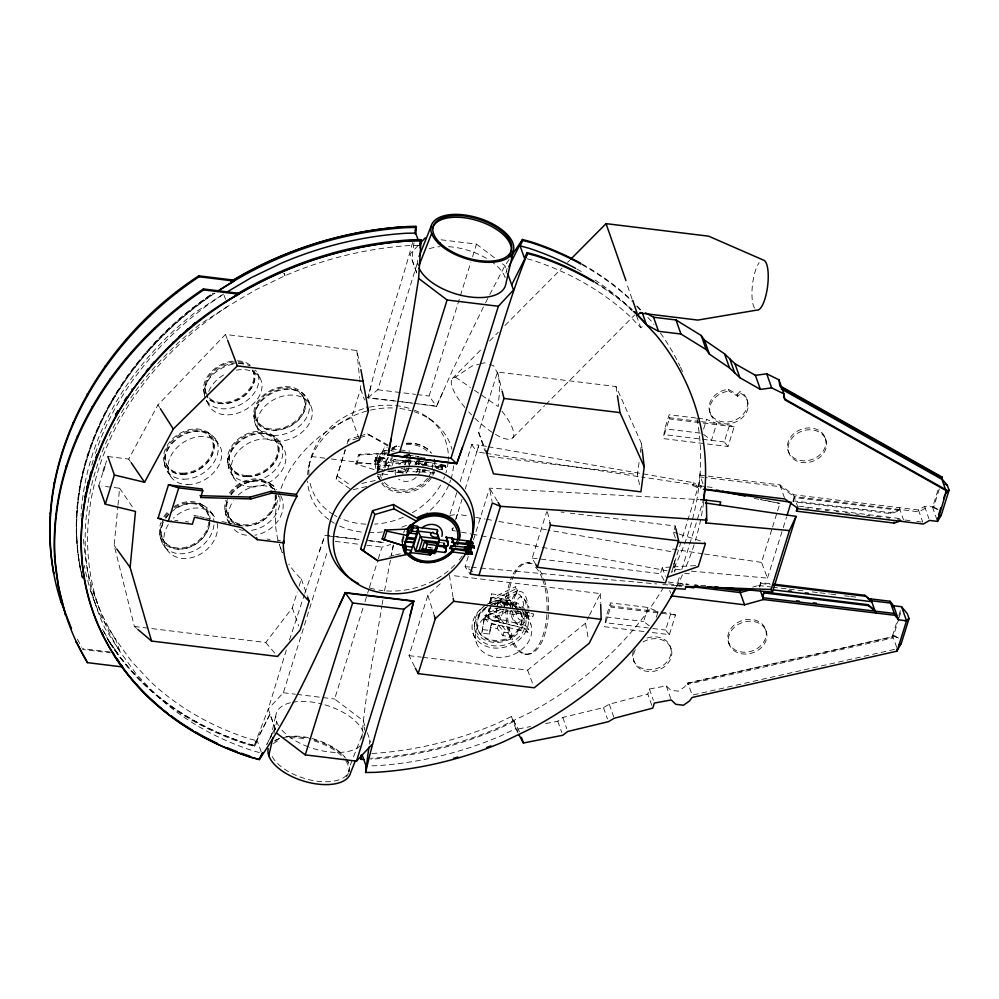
<?xml version="1.0" encoding="UTF-8"?>
<svg xmlns="http://www.w3.org/2000/svg" width="999" height="999" viewBox="0 0 999 999"><rect width="100%" height="100%" fill="white"/><g stroke="black" fill="none" stroke-linecap="round" stroke-linejoin="round"><path stroke-width="0.75" stroke-dasharray="5 3.75" d="M82.33 576.473C55.532 465.859 122.44 352.884 213.311 293.057M79.745 566.221L80.07 567.145C60.477 458.479 126.074 351.323 214.897 293.082A318.182 259.365 -19.4 0 0 82.343 577.722M422.377 465.671L422.152 464.285L421.566 464.66M423.651 465.821L423.439 464.448L422.152 464.285M425.087 469.443C426.111 472.714 421.328 472.789 422.739 469.53M427.684 466.058L442.02 467.295L442.644 469.368L441.683 464.56L425.374 462.087L424.9 465.771L425.374 462.087M445.854 467.557L445.429 465.309L445.866 467.557L441.92 467.37L441.658 464.56M446.029 467.033L440.309 465.359C438.374 463.686 440.734 469.73 440.047 464.398M374.563 461.725L375.924 457.355L386.8 458.529L378.658 457.879L377.784 460.689L378.284 463.598L375.075 463.211L374.563 461.725L385.402 463.024L386.338 458.816M403.858 538.274L403.933 536.875M361.925 738.761C364.885 694.03 374.937 650.087 381.88 605.856M656.306 617.27L658.054 611.65L647.976 607.454L610.489 602.872L606.106 616.92L604.632 626.735L646.241 631.818M696.141 418.044L669.155 414.747L664.772 428.783L663.299 438.598L728.021 446.503L734.153 426.86L729.532 425.087L701.523 421.665M423.813 469.73L422.977 471.953M136.688 628.421L134.403 626.473L114.148 545.304L117.832 506.743M117.982 505.194L119.605 488.224L101.761 486.051M408.841 467.495L410.889 459.602M413.986 242.857L411.888 259.24L416.908 273.301M364.31 730.169L364.697 727.185M369.255 744.218L369.83 739.76M700.112 473.576L698.551 485.751L681.455 540.571M639.485 484.64L637.474 474.55L639.385 459.79M640.334 452.422L641.483 443.556L616.033 386.526L497.477 372.053L478.646 432.417L484.69 450.549M481.805 633.116L484.74 615.671L499.475 617.469L511.738 633.129L510.639 636.638L502.947 635.701L497.277 628.458L490.347 627.609L489.498 634.053L481.805 633.116L484.74 615.671M507.055 605.606L505.157 603.196L498.226 602.347L496.278 612.3L488.586 611.363L488.961 608.566M489.685 602.996L491.52 593.918L506.256 595.716L514.747 606.555M490.234 603.671L491.52 593.918M489.498 634.053L491.433 624.1L498.376 624.949L504.045 632.192L511.738 633.129M496.278 612.3L496.79 608.428M436.863 468.256C437.237 463.586 432.779 470.566 441.908 467.982M382.142 604.37L382.929 599.887M384.503 590.921L390.447 560.189M378.484 453.608L359.802 454.233L358.529 454.957L355.731 463.948L376.111 470.167L375.249 463.998L376.186 458.728L378.484 453.608L381.156 453.983L385.889 448.951M393.256 545.142L391.296 555.681L393.369 545.466M358.703 436.388L348.401 439.448L348.039 441.171L358.491 438.074M412.612 242.495C398.426 294.455 380.244 345.454 367.994 398.027L393.918 400.886M270.604 738.174L276.074 714.198M273.926 733.491L276.673 721.653M507.105 268.469L505.044 277.347A45.692 22.615 17.3 0 0 491.608 261.663M308.454 468.169L309.777 462.724M366.583 486.513L351.773 490.01L336.126 479.358L345.217 449.662M396.191 401.136L367.869 397.677L371.765 383.441M484.515 453.096L476.823 451.923L478.921 445.104L486.6 446.441M456.006 518.593L457.38 514.173L469.667 516.321M98.776 485.689L102.872 472.564M105.145 465.272L106.506 460.901M134.403 626.473L265.771 642.519L292.32 607.867L297.277 591.995M299.076 586.226L301.323 579.008A120.167 97.952 -19.4 0 1 288.811 564.148M278.047 540.109A120.167 97.952 -19.4 0 1 351.623 417.719L360.627 388.861L359.715 379.645M347.04 443.818L348.401 439.448M336.126 479.358L345.292 449.987M109.865 642.894A318.182 259.365 -19.4 0 0 145.142 685.551A318.182 259.053 -19.7 0 0 245.592 743.943L254.583 746.378L254.258 745.454L268.232 709.003L283.354 692.732L327.023 552.697M367.869 397.677L377.834 389.76L418.219 260.252M355.731 463.948L357.005 463.211L359.802 454.233M375.075 463.211L376.448 458.828L375.924 457.355M377.834 460.726L384.715 446.965L387.287 447.277M376.835 472.227L377.884 468.856L377.709 462.087M378.671 471.078L377.772 465.434L380.219 457.567L384.453 452.547L385.502 449.175L384.715 446.965M385.402 463.024L384.041 467.37L377.634 466.595M391.196 465.971L385.277 465.247L388.012 456.481M377.622 474.45L382.742 475.074L384.603 469.13M385.065 467.644L388.311 457.242M385.277 465.247L388.224 462.387L389.573 458.054M387.687 469.33L391.333 457.654M405.269 459.977L404.358 462.899L391.221 461.301L392.132 458.379M392.17 465.459L393.981 459.677L391.783 456.193M406.231 460.089L404.882 464.423L388.224 462.387M406.68 458.641L408.029 454.32M364.885 725.699L363.087 720.591L334.628 699L364.098 604.507M364.985 601.66L367.207 594.542M367.644 593.119L368.981 588.848M369.418 587.424L377.372 561.925M378.296 558.965L381.993 547.09L390.646 544.505M414.647 403.446L436.563 406.406L429.108 396.029L470.841 262.175M472.577 256.618L476.473 244.118L440.284 239.698M388.711 470.979L406.456 473.139L408.391 468.931M403.409 535.402L402.048 539.772L402.56 541.258L405.769 541.645M349.2 770.354L348.676 772.04A40.897 20.242 17.3 0 0 344.78 759.402M450.062 514.085L457.442 490.422M460.214 481.543L471.753 444.555L478.921 445.104L465.272 488.936M414.647 666.708L409.041 655.644L427.859 595.279L442.619 581.518M455.581 520.029L462.038 499.3M468.344 556.281L465.109 566.645L470.179 574.013M473.426 539.997L489.585 488.174L698.85 499.562M485.289 617.22L486.176 614.422M490.109 601.785L490.984 598.975M488.586 611.363L489.685 607.854L497.377 608.791M490.959 605.981L487.887 615.809A8.117 4.021 17.3 0 0 494.468 620.916M490.347 627.609L491.433 624.1M497.127 605.856L498.226 602.347M495.005 618.244L495.879 615.446M499.812 602.809L500.686 599.999M510.639 636.638L498.376 620.991L499.475 617.469M509.877 605.244L505.169 599.225L506.256 595.716M497.277 628.458L498.376 624.949M504.07 606.705L505.157 603.196M500.624 618.968L500.224 617.569A6.593 3.259 17.3 0 0 489.91 613.923A6.593 3.259 17.3 0 0 491.633 619.867A6.593 3.259 17.3 0 0 500.624 618.968L504.57 606.331L504.17 604.932A6.593 3.259 17.3 0 0 495.954 601.073A6.593 3.259 17.3 0 0 492.232 604.57M511.063 601.972L510.189 604.77L511.675 608.816L512.562 606.006L511.063 601.972L502.847 605.943M500.287 604.27A4.995 2.473 17.3 0 1 500.736 601.723L516.495 593.381L515.009 589.335L515.884 586.525L491.246 598.451A8.117 4.021 17.3 0 0 495.379 604.407M502.947 635.701L504.045 632.192M509.74 613.935L510.826 610.426L518.518 611.376L517.42 614.885L509.74 613.935L505.956 609.115M516.495 593.381L517.37 590.571L515.884 586.525M535.851 564.647L532.205 558.066L546.64 511.775M525.399 625.449L528.946 629.495L528.071 632.305L524.512 628.259L525.399 625.449L500.574 619.305A4.995 2.473 17.3 0 1 496.353 616.907A4.995 2.473 17.3 0 1 496.79 614.36L505.993 609.49M499.662 608.791L532.892 616.858L533.766 614.048L524.7 611.85M649.35 625.874L643.606 621.49L647.976 607.454M703.583 429.158L706.643 419.33L716.72 423.526L711.463 440.372L702.26 433.366L664.772 428.783M664.023 580.294L660.376 573.713L662.3 567.532L671.578 566.995M675.374 537.974L673.326 532.155L675.262 525.986L570.254 513.161M692.719 485.526L693.593 482.717L701.373 486.101L700.499 488.911L692.719 485.526L701.498 487.062M671.753 571.678L680.993 542.045M674.375 560.539L675.461 569.218L674.587 572.027L673.501 563.349M662.812 584.477L676.71 585.739L679.944 575.362M681.793 569.442L703.496 499.812M669.355 634.64L665.621 630.069L670.866 613.224L675.486 614.984L669.355 634.64L647.789 632.005M728.021 446.503L724.287 441.945L729.532 425.087M679.532 586.076L680.406 583.266L689.06 584.328M651.785 705.306L647.827 694.068L649.4 689.01L666.283 685.888L670.816 690.247L678.508 691.183L684.477 686.962L687.1 683.428L892.132 637.062L897.077 621.178M687.861 682.954L687.424 684.352L892.457 637.999L892.894 636.588L687.861 682.954L692.17 695.154L895.666 649.138M684.677 573.251L688.998 573.788L689.884 570.978L767.482 578.121L761.513 562.4L772.09 528.483M772.552 527.01L777.147 512.275M777.609 510.801L779.907 503.434L761.762 499.587M769.867 583.678L760.676 582.554L759.19 587.337L758.528 585.476L752.709 587.1M759.877 587.062L760.676 582.554M767.482 578.121L782.779 529.07M783.241 527.584L786.488 517.17M793.144 501.71L794.467 497.502L900.199 510.414L890.883 513.648L793.144 501.71L794.143 496.578L780.569 486.763L705.182 477.547M898.875 615.421L901.135 608.191M937.037 519.992L932.579 507.342L938.448 488.548M896.715 647.439L892.569 635.664L893.705 635.177L898.738 619.005M899.2 617.544L901.498 610.189M702.946 483.766L699.912 475.137L779.919 484.915L793.481 494.73L918.456 509.989L924.574 506.368L933.715 506.855L940.134 486.276M286.338 650.012L268.232 709.003L275.886 730.731M289.46 640.059L304.283 594.855M304.77 593.394L324.962 535.264L359.253 539.46L325.087 535.614M319.355 551.51L324.962 535.264M383.204 473.201L382.38 473.401M378.609 464.735L378.933 463.886M528.571 610.901L523.251 618.968M436.563 406.406L452.485 370.317L483.429 306.968M442.857 392.12L436.438 406.056L417.058 403.696M274.987 728.171L266.758 744.517L275.062 728.171L270.03 714.11L254.258 745.454L245.255 743.019A318.182 259.053 -19.7 0 1 144.843 684.602A318.182 259.365 -19.4 0 1 107.13 638.099M254.583 746.378L257.317 740.946L248.639 738.598A311.413 253.534 -19.7 0 1 150.362 681.443L131.681 661.488L115.822 639.71L100.562 616.033A311.413 253.833 -19.4 0 1 84.328 565.496M422.889 657.342L527.597 670.129L585.451 623.264L588.836 616.52M589.51 615.172L600.349 593.606L450.974 575.362M270.042 714.123L254.258 745.454L245.255 742.994A318.182 259.365 -19.4 0 1 110.302 643.019M485.539 302.822L489.06 295.929M489.76 294.543L504.932 265.709L509.115 259.465M130.37 461.513L128.696 459.078L157.929 404.907L225.462 334.453L356.843 350.499L360.589 368.094M426.498 465.734L426.66 462.25L426.049 465.834M418.156 245.454L410.089 254.133L417.132 274.126M402.684 473.201L403.184 473.301A2.035 1.011 17.3 0 0 400.624 471.94A2.035 1.011 17.3 0 0 399.513 473.126M423.638 458.216L425.362 458.266M442.033 467.457C434.465 461.113 440.384 475.124 438.324 466.67L436.613 466.521L438.911 468.356L442.669 469.105M452.285 378.621L483.017 347.64M489.61 341.009L498.389 332.155M504.97 325.512L562.05 267.982M567.544 262.45L569.742 260.24M512.787 437.762L544.617 405.681M545.716 404.57L634.627 314.96M737.075 394.468L740.009 391.546L741.995 392.632A19.63 16.009 -19.4 0 1 737.861 418.718A19.63 16.009 -19.4 0 1 709.677 411.775A19.63 16.009 -19.4 0 1 728.408 389.285L737.075 394.468L737.724 396.316L740.659 393.394L740.009 391.546M514.398 595.342L516.97 593.269M545.691 723.588L557.792 721.228L562.799 717.419L603.496 707.629L609.265 704.195L647.827 694.068M527.297 258.841L533.091 260.414A311.413 253.833 -19.4 0 1 631.443 317.782L640.784 327.759L644.018 325.437M464.935 407.517A42.308 12.512 44.8 0 1 455.407 377.135L471.965 366.084L478.871 364.26M223.626 294.018L195.255 312.362A311.413 253.833 -19.4 0 0 81.406 510.302M418.706 245.329L410.589 245.467A311.413 253.534 -19.7 0 0 285.065 275.687L255.769 289.772L227.997 306.231L199.625 324.575A311.413 253.833 -19.4 0 0 104.92 628.246L120.192 651.922L136.051 673.713L154.72 693.656A311.413 253.534 -19.7 0 0 253.009 750.811L261.688 753.171L257.317 740.946M378.658 457.879L379.645 459.215L376.448 458.828M925.224 508.216L919.105 511.838L794.143 496.578M391.221 461.301L394.168 459.59L403.097 460.676L404.358 462.899M517.37 590.571L501.61 598.913A4.995 2.473 17.3 0 0 501.173 601.46A4.995 2.473 17.3 0 0 505.382 603.871L517.07 606.755M507.742 610.901L495.916 617.17A4.995 2.473 17.3 0 0 495.479 619.717A4.995 2.473 17.3 0 0 499.7 622.115L524.512 628.259M515.009 589.335L490.372 601.261A8.117 4.021 17.3 0 0 490.072 602.959M501.486 606.605L486.426 613.898A8.117 4.021 17.3 0 0 492.707 620.691L528.946 629.495M500.611 609.415L485.551 616.708A8.117 4.021 17.3 0 0 491.833 623.501L528.071 632.305M519.468 731.743L511.451 716.495L496.815 723.538A311.413 253.833 -19.4 0 1 371.203 753.558M514.123 721.353L499.163 728.546A318.182 259.365 -19.4 0 1 370.829 759.215M511.451 716.495L515.746 728.708L501.111 735.751A311.413 253.833 -19.4 0 1 375.499 765.758L370.092 765.846M792.819 500.786L890.559 512.724L899.874 509.49M360.177 435.951L367.532 433.778L388.773 445.404M359.977 437.637L368.931 434.977L388.299 446.203M480.244 363.886L484.39 362.799L488.336 364.036M389.585 556.406L394.031 555.344M395.517 554.994L401.436 553.596M382.667 473.963L390.309 474.887M361.775 483.429L376.698 480.194M518.469 728.933L530.569 726.56M449.6 515.571L457.38 514.173M673.126 566.908L697.864 565.471M358.529 454.957L381.156 453.983M404.657 455.656L406.63 455.606L403.721 455.244M528.209 562.949L529.72 562.961M524.687 654.12L526.198 654.133M357.005 463.211L375.249 463.998M445.267 465.871L441.333 465.684L439.448 466.096L439.785 467.045M438.561 469.48L442.495 469.667M705.719 585.676L694.829 585.027L701.036 585.601M426.261 461.988L432.267 462.487M434.777 472.989L424.263 472.102L424.026 469.68A2.198 0.662 -83 0 1 422.939 472.29L416.845 471.54A2.198 0.662 -83 0 1 416.708 468.156M469.742 567.057L465.109 566.645L475.174 573.026M471.291 567.195L479.008 567.894M480.556 568.031L656.63 583.928M758.528 585.476L770.828 586.95M772.364 587.137L787.749 588.973M789.285 589.16L804.657 590.996M812.349 591.92L818.493 592.644M820.029 592.832L829.257 593.93M830.793 594.118L838.486 595.042M844.63 595.779L849.25 596.328M850.786 596.515L858.466 597.427M697.652 418.231L706.643 419.33M700.012 421.491L669.617 417.769L669.155 414.747M734.153 426.86L669.43 418.943L669.617 417.769L664.36 434.627L700.836 439.073M377.834 389.76L415.534 394.368M417.045 394.555L429.108 396.029M397.689 401.323L415.572 403.509M702.347 439.26L724.287 441.945M700.561 476.985L703.646 477.36M489.635 456.493L637.474 474.55M705.706 486.625L641.583 477.06M707.142 486.813L715.796 487.862M391.458 448.888L409.79 451.123M391.308 450.824L394.268 451.186M388.798 450.961L383.666 450.324L384.453 452.547M408.354 455.257L413.848 455.931M415.222 456.093L417.969 456.431M417.907 456.943L422.465 457.492M381.755 453.396L388.161 454.183M798.988 506.193L903.196 518.931M805.444 507.867L808.516 508.241M816.171 509.178L819.242 509.552M825.374 510.302L828.433 510.676M836.101 511.613L839.16 511.988M845.291 512.737L849.887 513.299M856.018 514.048L859.078 514.423M866.745 515.359L869.804 515.734M875.936 516.483L880.531 517.045M886.662 517.794L889.734 518.169M897.389 519.105L900.461 519.48M905.007 520.029L910.913 520.754M916.832 521.478L921.265 522.015M419.33 461.001L423.901 461.563M417.345 461.301L423.426 462.038A2.198 0.662 -83 0 0 423.601 462M407.667 460.626L417.27 461.8M393.981 459.677L410.639 461.713M375.462 457.642L378.671 458.029M406.431 461.438L416.034 462.612A2.71 0.812 -83 0 1 416.558 464.747M415.971 463.111L422.065 463.861M374.625 460.327L385.464 461.625M311.326 456.506L325.249 458.216M331.431 458.966L390.222 466.146M407.23 468.219L431.98 471.241M406.718 468.032A2.71 0.812 -83 0 0 407.167 470.879L416.783 472.052M390.821 469.78L407.492 471.815M377.884 468.856L383.017 469.493M387.687 471.166L402.959 473.026M107.867 456.531L128.696 459.078M560.988 512.025L564.073 512.4M675.461 569.218L681.231 569.917M440.247 542.557L444.368 543.069M761.001 583.478L770.192 584.602M532.205 558.066L660.376 573.713M428.409 547.502L432.842 548.051M369.692 540.734L384.59 542.557M174.862 520.317L177.922 520.691M185.577 521.628L188.636 522.002M668.156 582.017L687.924 584.44M693.993 585.177L698.563 585.739M335.252 541.383L359.378 544.33M366.92 545.254L381.993 547.09M668.806 583.878L684.015 585.726M676.71 585.739L683.865 586.613M266.983 539.085L269.967 539.448M277.422 540.359L280.407 540.721M658.054 611.65L610.951 605.906L610.489 602.872M660.901 612L670.866 613.224M675.486 614.984L610.764 607.08L610.951 605.906L605.694 622.752L648.239 627.946M490.422 597.427L505.169 599.225M606.106 616.92L643.606 621.49M652.797 628.496L665.621 630.069M483.641 619.18L498.376 620.991M482.892 629.607L490.584 630.544M409.041 655.644L421.353 657.142M109.952 651.947L82.517 648.588L82.842 649.512L110.277 652.871M283.354 692.732L295.417 694.205M296.928 694.392L334.628 699M402.16 401.873L413.236 403.259M367.507 540.484L384.827 542.769M702.971 553.808L678.783 550.012M704.507 554.033L761.513 562.4M486.051 453.334L640.034 476.823M436.788 466.57L423.301 464.348L422.589 465.609A2.198 0.662 -83 0 0 421.516 464.41M488.136 446.715L641.608 473.613M643.144 473.876L693.593 482.717M677.322 549.75L672.926 548.988L672.052 551.785L547.939 530.044M475.799 517.407L485.014 519.018M486.55 519.28L492.682 520.354M498.826 521.441L546.403 529.77M455.394 530.968L452.347 530.394L451.523 525.949M461.488 532.117L470.629 533.828M472.152 534.115L479.77 535.551M481.293 535.839L488.911 537.275M490.434 537.562L540.721 547.027M542.245 547.302L667.182 570.816M754.208 498.389L758.74 499.275M760.251 499.575L779.907 503.434M441.683 464.56L445.442 465.309M193.881 515.347L198.314 516.333M199.8 516.658L204.233 517.644M205.707 517.969L210.152 518.956M221.99 521.565L226.423 522.552M227.897 522.877L232.342 523.863M233.816 524.188L238.262 525.174M518.531 607.117L522.914 608.204M524.95 611.725L529.333 612.812L532.892 616.858M489.66 364.46L493.606 365.709L498.526 375.075L499.737 389.348L498.151 406.556L471.753 388.386M673.326 532.155L677.659 533.566M679.095 534.028L705.044 542.445M932.579 507.342L938.173 509.79M892.569 635.664L899.55 638.723L893.705 635.177M740.659 393.394L742.657 394.48A19.63 16.009 -19.4 0 1 738.511 420.567A19.63 16.009 -19.4 0 1 710.326 413.623L709.677 411.775M680.406 583.266L683.828 585.152M199.188 503.234L202.447 505.069M426.223 448.201L427.023 448.676M728.408 389.285L729.058 391.133L737.724 396.316M933.715 506.855L939.559 510.402M270.379 483.928L273.639 486.088M337.025 475.936L351.336 485.689M455.407 377.135L470.492 387.525M207.293 432.067L210.752 434.503M476.473 244.118L495.029 258.204M502.46 263.836L504.932 265.709L506.943 271.428M428.184 417.769L432.492 421.091M271.928 434.865L275.112 437.312M514.947 622.252L517.607 624.487M367.532 433.778L368.931 434.977M301.723 392.52L304.907 395.454M637.312 306.218L641.545 310.751M647.914 317.545L651.086 320.941A318.182 259.365 -19.4 0 1 653.995 324.525M636.575 306.019L640.821 310.539M632.33 311.114L627.147 305.582A311.413 253.833 -19.4 0 0 594.929 279.995M265.771 642.519L277.597 656.455M515.696 607.754L518.518 611.376M513.648 610.064L517.42 614.885M211.438 512.874L215.047 517.594A28.959 22.815 -37.3 0 0 173.389 518.181M206.593 511.301L207.317 512.25M162.912 539.472L163.636 540.422M162.862 544.205L166.471 548.926M524.038 598.813L527.235 603.109L529.058 607.954M109.803 642.669L117.907 653.796L109.478 641.745L102.173 628.471M114.148 545.304L115.921 547.764M471.753 444.555L476.823 451.923M119.605 488.224L132.979 507.754M214.91 438.374L218.481 443.768M210.165 436.476L210.876 437.55M167.77 466.683L168.481 467.757M167.77 471.965L171.341 477.347M228.296 515.859L228.921 516.833M227.884 520.629L229.458 523.076M157.929 404.907L159.54 407.442M379.682 479.557L377.472 475.949L379.433 479.47M497.377 501.148L489.585 488.174L492.057 501.51M279.383 441.358L282.492 446.74M274.887 439.41L275.512 440.484M231.843 468.543L232.455 469.617M231.493 473.751L234.603 479.133M515.746 728.708L517.757 732.342M102.497 629.395L109.066 641.346M77.36 639.223L81.781 647.252M257.555 373.539L260.764 379.545M253.446 372.003L252.797 370.804A26.036 18.444 -28 0 1 237.65 398.688A26.036 18.444 -28 0 1 206.543 394.655M208.729 404.882L205.519 398.863A28.959 20.504 -28 0 0 242.37 403.633A28.959 20.504 -28 0 0 255.432 370.117M308.067 400.112A28.959 21.429 -26 0 1 276.248 435.364A28.959 21.429 -26 0 1 261.126 401.461A28.959 21.429 -26 0 1 308.067 400.112L310.914 405.944A28.959 21.429 -26 0 1 279.083 441.196A28.959 21.429 -26 0 1 263.961 407.292A28.959 21.429 -26 0 1 310.914 405.944M303.521 397.452A26.036 19.268 -26 0 1 274.912 429.158A26.036 19.268 -26 0 1 261.313 398.663A26.036 19.268 -26 0 1 303.521 397.452L304.096 398.626A26.036 19.268 -26 0 1 275.474 430.319A26.036 19.268 -26 0 1 261.875 399.825A26.036 19.268 -26 0 1 304.096 398.626M256.306 419.393L256.88 420.554M255.557 424.513L258.391 430.344M409.14 454.208L410.077 456.306M398.151 470.005L399.338 472.839M478.646 432.417L485.214 449.163M225.462 334.453L227.085 338.736M527.597 670.129L533.204 685.077M224.113 295.367L225.574 299.438M93.232 591.595L97.59 603.808M90.822 591.308L95.192 603.521M924.574 506.368L928.87 518.568M918.456 509.989L922.751 522.202M899.225 507.642L903.521 519.855M890.559 512.724L890.883 513.648M825.324 438.211A19.63 16.009 -19.4 0 1 801.61 460.676A19.63 16.009 -19.4 0 1 793.131 434.278A19.63 16.009 -19.4 0 1 825.324 438.211L825.973 440.059A19.63 16.009 -19.4 0 1 802.259 462.525A19.63 16.009 -19.4 0 1 793.78 436.126A19.63 16.009 -19.4 0 1 825.973 440.059M892.132 637.062L892.457 637.999M788.049 450.561L788.711 452.422M793.481 494.73L797.464 506.006M779.919 484.915L784.39 497.614M746.94 399.425L747.589 401.273M765.634 629.607A19.63 16.009 -19.4 0 1 741.92 652.072A19.63 16.009 -19.4 0 1 733.453 625.686A19.63 16.009 -19.4 0 1 765.634 629.607L766.283 631.468A19.63 16.009 -19.4 0 1 742.582 653.92A19.63 16.009 -19.4 0 1 734.103 627.534A19.63 16.009 -19.4 0 1 766.283 631.468M636.488 315.547L640.784 327.759M728.371 641.97L729.02 643.818M662.3 567.532L665.371 576.261M669.68 590.471L670.629 593.181M670.541 647.102L671.191 648.95M666.283 685.888L670.729 698.538M649.4 689.01L653.358 700.262M633.266 659.452L633.928 661.301M609.265 704.195L613.723 716.857M603.496 707.629L607.454 718.868M527.609 614.984L530.869 624.225M562.799 717.419L566.758 728.658M521.128 614.035L521.453 614.959M557.792 721.228L561.75 732.467M513.798 720.429L517.944 732.205M477.522 628.483L477.847 629.407M473.002 633.091L476.248 642.332M409.553 454.383L411.014 458.541M404.508 467.594L406.456 473.139M360.627 388.861L364.535 399.95M379.632 455.906L380.219 457.567M381.968 472.852L382.742 475.074M377.185 463.773L377.772 465.434M351.623 417.719L359.44 439.91M367.357 732.729L370.729 742.319M301.323 579.008L307.192 595.654M282.218 552.659L279.283 544.343A120.167 97.952 -19.4 0 0 282.43 552.547M193.094 307.567L193.419 308.491M292.32 607.867L298.676 625.898M168.694 328.646L169.018 329.57M146.703 351.511L147.028 352.435M127.36 375.924L127.685 376.848M110.877 401.61L111.201 402.535M97.44 428.296L97.765 429.22M87.188 455.681L87.512 456.605M80.232 483.479L80.557 484.403M76.661 511.363L76.985 512.287M76.498 539.048L76.823 539.972M632.042 298.901L626.41 282.754M427.859 595.279L434.353 615.796M159.803 534.84L160.727 538.548M497.477 372.053L501.81 389.647M675.262 525.986L675.936 528.946M547.427 511.813L549.438 520.704M164.298 462.699L165.222 466.945M585.451 623.264L588.411 638.973M449.425 575.174L452.959 596.703M616.033 386.526L617.207 394.205M225.15 511.163L225.737 514.947M227.497 458.828L228.034 462.699M228.272 464.398L228.858 468.606M203.646 389.148L204.258 393.581M641.483 443.556L641.995 447.927M402.085 540.709L402.547 545.254M356.843 350.499L359.565 378.122M253.846 414.76L254.183 419.031M474.438 623.875L474.587 626.735M600.349 593.606L600.636 602.684M697.015 418.718A318.182 259.365 -19.4 0 1 671.64 572.764M663.611 587.25A318.182 259.365 -19.4 0 1 528.758 713.236L498.838 727.622A318.182 259.365 -19.4 0 1 370.504 758.291M582.067 264.011A318.182 259.365 -19.4 0 1 630.931 299.55M660.464 333.092A318.182 259.365 -19.4 0 1 679.795 365.734M680.431 367.095A318.182 259.365 -19.4 0 1 683.528 373.976M582.392 264.935A318.182 259.365 -19.4 0 1 632.342 301.486M576.935 269.068A311.413 253.833 -19.4 0 1 582.192 272.053M703.608 502.31A318.182 259.365 -19.4 0 1 695.416 540.409M694.08 544.767A318.182 259.365 -19.4 0 1 684.902 569.28M682.467 574.75A318.182 259.365 -19.4 0 1 676.585 586.813M595.004 282.729A318.182 259.365 -19.4 0 1 631.493 309.603M593.356 281.006A318.182 259.365 -19.4 0 1 632.28 309.665M414.423 410.152A71.079 57.942 -19.4 0 1 448.251 460.514M448.151 461.75A71.079 57.942 -19.4 0 1 445.904 472.952M444.617 476.635A71.079 57.942 -19.4 0 1 443.618 479.07M440.609 485.027A71.079 57.942 -19.4 0 1 411.276 513.336M403.296 517.27A71.079 57.942 -19.4 0 1 374.625 524.113M365.921 524.175A71.079 57.942 -19.4 0 1 340.334 518.269M336.75 516.533A71.079 57.942 -19.4 0 1 334.453 515.259M333.329 514.585A71.079 57.942 -19.4 0 1 309.665 481.206M308.941 475.137A71.079 57.942 -19.4 0 1 365.172 408.254M369.493 407.192A71.079 57.942 -19.4 0 1 410.589 408.766M401.086 468.331A3.896 1.923 17.3 0 1 405.569 471.091A3.896 1.923 17.3 0 1 401.935 472.465A3.896 1.923 17.3 0 1 398.077 469.468M408.466 454.67A3.896 1.923 17.3 0 1 409.752 455.731M417.719 456.98A2.198 0.662 -83 0 1 418.057 457.043M417.882 460.751A2.198 0.662 -83 0 1 417.045 460.939M415.134 464.61A2.198 0.662 -83 0 1 415.884 463.111A2.198 0.662 -83 0 1 416.396 464.31M417.832 468.381A2.198 0.662 -83 0 1 416.845 471.54M422.939 472.29A2.198 0.662 -83 0 1 422.664 469.418M423.451 458.229A2.198 0.662 -83 0 1 424.363 458.416M409.178 454.495A2.035 1.011 17.3 0 1 406.131 454.595M405.219 464.66A2.71 0.812 -83 0 1 406.318 461.438A2.71 0.812 -83 0 1 406.88 464.285M407.679 455.931A2.71 0.812 -83 0 1 408.703 455.694M408.529 459.428A2.71 0.812 -83 0 1 407.192 459.727M408.316 468.344A2.71 0.812 -83 0 1 407.167 470.879M409.977 459.465A2.71 0.812 -83 0 1 410.277 461.825A2.71 0.812 -83 0 1 409.54 464.423M408.903 464.56A2.71 0.812 -83 0 1 408.603 462.212A2.71 0.812 -83 0 1 409.34 459.602M415.01 464.448A2.71 0.812 -83 0 1 416.034 462.612M417.295 457.105A2.71 0.812 -83 0 1 418.319 456.868M418.144 460.601A2.71 0.812 -83 0 1 416.808 460.901M417.994 468.156A2.71 0.812 -83 0 1 416.883 472.052A2.71 0.812 -83 0 1 416.446 468.519M418.394 464.635A2.198 0.662 -83 0 1 418.731 461.688A2.198 0.662 -83 0 1 419.655 461.476A2.198 0.662 -83 0 1 419.48 464.385M425.711 462.1A2.198 0.662 -83 0 1 425.224 465.884M424.575 465.759A2.198 0.662 -83 0 1 425.062 461.975M419.755 460.939A2.71 0.812 -83 0 1 419.58 464.672M418.181 464.398A2.71 0.812 -83 0 1 418.956 460.789M428.096 547.627A3.896 1.923 17.3 0 1 430.969 548.176M443.606 544.542A2.198 0.662 -83 0 1 444.68 544.293M443.506 544.268A2.71 0.812 -83 0 1 444.892 544.542M710.326 413.623A19.63 16.009 -19.4 0 1 729.058 391.133M647.015 638.036A19.63 16.009 -19.4 0 1 671.103 649.837A19.63 16.009 -19.4 0 1 650.137 669.717A19.63 16.009 -19.4 0 1 633.316 651.011M643.006 642.007A19.63 16.009 -19.4 0 1 671.553 650.299A19.63 16.009 -19.4 0 1 649.113 671.553A19.63 16.009 -19.4 0 1 635.926 648.726M402.422 544.505A29.446 24.001 -19.4 0 1 402.46 536.838M403.534 533.004A29.446 24.001 -19.4 0 1 406.031 528.059M403.084 541.558A28.771 23.452 -19.4 0 1 404.071 535.277M433.878 459.627A28.771 23.452 -19.4 0 1 434.228 466.758M433.391 470.529A28.771 23.452 -19.4 0 1 431.893 474.225M429.77 477.734A28.771 23.452 -19.4 0 1 382.405 482.717M380.794 480.444A28.771 23.452 -19.4 0 1 377.984 471.728M377.934 470.167A28.771 23.452 -19.4 0 1 386.301 452.397M392.17 447.989A28.771 23.452 -19.4 0 1 399.001 444.88M406.306 443.294A28.771 23.452 -19.4 0 1 430.681 452.684M432.717 464.423A27.06 22.053 -19.4 0 1 429.095 476.036M427.572 478.171A27.06 22.053 -19.4 0 1 384.016 482.017M381.581 478.396A27.06 22.053 -19.4 0 1 380.482 475.724M379.608 469.992A27.06 22.053 -19.4 0 1 385.614 455.219M390.671 450.649A27.06 22.053 -19.4 0 1 399.425 446.203M406.293 444.717A27.06 22.053 -19.4 0 1 429.233 453.546M434.44 458.866A29.446 24.001 -19.4 0 1 435.252 462.562M435.389 465.097A29.446 24.001 -19.4 0 1 435.214 467.669M434.365 471.54A29.446 24.001 -19.4 0 1 432.829 475.324M431.443 477.747A29.446 24.001 -19.4 0 1 381.393 483.004M379.458 479.732A29.446 24.001 -19.4 0 1 378.546 477.397M377.597 471.166A29.446 24.001 -19.4 0 1 386.163 452.972M392.17 448.451A29.446 24.001 -19.4 0 1 399.15 445.279M406.63 443.656A29.446 24.001 -19.4 0 1 431.593 453.271M419.78 469.617A12.55 10.227 -19.4 0 1 418.106 475M416.133 477.372A12.55 10.227 -19.4 0 1 398.713 479.195M395.554 474.862A12.55 10.227 -19.4 0 1 395.592 469.455M398.801 464.448A12.55 10.227 -19.4 0 1 410.714 460.502M413.673 461.226A12.55 10.227 -19.4 0 1 418.169 464.572M512.587 607.317A16.921 7.655 -89.5 0 1 520.529 591.558A16.921 7.655 -89.5 0 1 527.872 608.179M527.41 613.973A16.921 7.655 -89.5 0 1 519.567 625.362A16.921 7.655 -89.5 0 1 512.674 611.725M510.614 607.442A14.598 6.606 -89.5 0 1 517.47 593.856A14.598 6.606 -89.5 0 1 523.801 608.191M523.401 613.186A14.598 6.606 -89.5 0 1 516.633 623.014A14.598 6.606 -89.5 0 1 510.701 611.251M513.136 574.075A45.692 20.667 -89.5 0 1 533.478 565.322M535.476 567.107A45.692 20.667 -89.5 0 1 542.257 578.533M542.744 579.832A45.692 20.667 -89.5 0 1 547.052 611.688M546.89 614.647A45.692 20.667 -89.5 0 1 525.037 654.17A45.692 20.667 -89.5 0 1 505.781 609.865M505.856 605.394A45.692 20.667 -89.5 0 1 511.988 576.411M514.647 574.088A45.692 20.667 -89.5 0 1 534.989 565.334M539.785 570.641A45.692 20.667 -89.5 0 1 543.768 578.546M544.255 579.845A45.692 20.667 -89.5 0 1 548.551 611.7M548.401 614.66A45.692 20.667 -89.5 0 1 526.535 654.183A45.692 20.667 -89.5 0 1 507.292 609.877M507.367 605.406A45.692 20.667 -89.5 0 1 513.498 576.423M515.759 607.679A11.663 5.27 -89.5 0 1 520.779 596.853A11.663 5.27 -89.5 0 1 526.211 606.256M525.973 612.275A11.663 5.27 -89.5 0 1 520.566 620.117A11.663 5.27 -89.5 0 1 515.821 610.726M502.022 605.694A4.995 2.473 17.3 0 1 500.749 604.77M502.022 411.201A42.308 12.512 44.8 0 1 510.501 439.098A42.308 12.512 44.8 0 1 474.475 417.819M471.553 414.872A42.308 12.512 44.8 0 1 468.718 411.85M754.507 308.092A25.237 7.592 -83 0 1 752.372 285.789A25.237 7.592 -83 0 1 759.153 262.662M517.794 611.088A28.771 23.452 -19.4 0 1 521.603 649.7A28.771 23.452 -19.4 0 1 476.985 644.243A28.771 23.452 -19.4 0 1 503.696 609.365M488.948 603.396A28.771 23.452 -19.4 0 1 528.496 622.327A28.771 23.452 -19.4 0 1 486.063 646.228A28.771 23.452 -19.4 0 1 485.052 605.581M520.192 611.763A22.965 18.719 -19.4 0 1 508.753 637.562A22.965 18.719 -19.4 0 1 479.283 632.167A22.965 18.719 -19.4 0 1 488.149 605.906M490.809 604.532A22.965 18.719 -19.4 0 1 518.131 608.691M523.426 611.975A26.211 21.366 -19.4 0 1 512.075 642.107A26.211 21.366 -19.4 0 1 477.697 636.875A26.211 21.366 -19.4 0 1 487.549 606.518M493.768 603.683A26.211 21.366 -19.4 0 1 518.581 606.718M521.69 609.59A25.362 20.667 -19.4 0 1 511.088 638.536A25.362 20.667 -19.4 0 1 477.872 634.278A25.362 20.667 -19.4 0 1 485.889 605.007M486.988 604.308A25.362 20.667 -19.4 0 1 520.941 608.453M519.917 611.613A22.965 18.719 -19.4 0 1 509.965 638.024A22.965 18.719 -19.4 0 1 479.845 633.441A22.965 18.719 -19.4 0 1 488.486 606.83M493.931 604.358A22.965 18.719 -19.4 0 1 515.671 607.017M173.926 506.693A27.335 21.541 -37.3 0 1 210.077 518.881M209.877 523.164A27.335 21.541 -37.3 0 1 178.746 549.225A27.335 21.541 -37.3 0 1 160.889 522.627M163.911 516.595A27.335 21.541 -37.3 0 1 168.356 511.163M217.183 523.251A28.959 22.815 -37.3 0 1 183.029 558.453A28.959 22.815 -37.3 0 1 171.341 520.379M170.879 512.425A28.959 22.815 -37.3 0 1 198.813 503.896A28.959 22.815 -37.3 0 1 214.011 522.29M213.923 524.875A28.959 22.815 -37.3 0 1 178.097 553.621A28.959 22.815 -37.3 0 1 165.072 519.218M165.896 518.006A28.959 22.815 -37.3 0 1 169.793 513.461M175.162 508.528A26.036 20.517 -37.3 0 1 209.241 517.332A26.036 20.517 -37.3 0 1 183.491 548.801A26.036 20.517 -37.3 0 1 162.737 523.701M165.622 517.957A26.036 20.517 -37.3 0 1 168.918 513.748M174.438 507.579A26.036 20.517 -37.3 0 1 208.516 516.396M208.828 522.09A26.036 20.517 -37.3 0 1 177.81 548.051A26.036 20.517 -37.3 0 1 163.574 519.255M164.897 517.007A26.036 20.517 -37.3 0 1 168.194 512.799M253.971 370.242A27.335 19.356 -28 0 1 240.397 398.201A27.335 19.356 -28 0 1 207.717 398.326M204.845 394.143A27.335 19.356 -28 0 1 234.89 360.864M237.487 360.826A27.335 19.356 -28 0 1 251.099 366.059M236.288 370.154A28.959 20.504 -28 0 1 261.888 388.274A28.959 20.504 -28 0 1 230.344 414.685A28.959 20.504 -28 0 1 208.054 393.793M208.803 391.433A28.959 20.504 -28 0 1 226.423 373.439M205.032 397.614A28.959 20.504 -28 0 1 235.951 363.723M238.724 363.561A28.959 20.504 -28 0 1 249.912 365.846M252.26 369.905A26.036 18.444 -28 0 1 240.522 398.638A26.036 18.444 -28 0 1 207.829 396.89M206.219 393.656A26.036 18.444 -28 0 1 235.264 363.087M238.349 363.074A26.036 18.444 -28 0 1 246.566 365.097M206.019 393.581A26.036 18.444 -28 0 1 216.121 368.831A26.036 18.444 -28 0 1 245.929 363.886M229.408 493.131A27.335 21.816 -32.7 0 1 255.332 478.871A27.335 21.816 -32.7 0 1 275.699 492.295M276.049 493.706A27.335 21.816 -32.7 0 1 249.051 525.749A27.335 21.816 -32.7 0 1 225.874 500.274M280.632 495.641A28.959 23.114 -32.7 0 1 254.907 535.177M246.503 535.289A28.959 23.114 -32.7 0 1 232.755 527.996M231.031 525.511A28.959 23.114 -32.7 0 1 233.379 500.724M238.199 495.129A28.959 23.114 -32.7 0 1 276.773 490.984M279.645 496.441A28.959 23.114 -32.7 0 1 250.349 530.481M243.369 530.394A28.959 23.114 -32.7 0 1 239.448 529.532M229.62 523.114A28.959 23.114 -32.7 0 1 226.948 502.11M231.081 494.655A28.959 23.114 -32.7 0 1 276.686 489.485M275.462 495.092A26.036 20.792 -32.7 0 1 249.113 525.699A26.036 20.792 -32.7 0 1 228.072 500.187M231.031 494.555A26.036 20.792 -32.7 0 1 273.526 489.985L272.902 488.998A26.036 20.792 -32.7 0 0 230.407 493.568M275.075 495.492A26.036 20.792 -32.7 0 1 247.69 524.8A26.036 20.792 -32.7 0 1 227.447 499.213M81.044 516.346A311.413 253.833 -19.4 0 1 81.206 513.324M83.554 539.198A311.413 253.833 -19.4 0 0 115.822 639.71L120.192 651.922A311.413 253.833 -19.4 0 1 227.997 306.231M91.796 465.134A311.413 253.833 -19.4 0 1 93.544 459.115M95.38 453.359A311.413 253.833 -19.4 0 1 222.352 294.855M109.053 641.608A318.182 259.365 -19.4 0 1 107.467 639.023M82.368 578.271A318.182 259.365 -19.4 0 1 213.262 293.144M360.102 745.891A45.692 22.615 17.3 0 1 309.49 747.289M308.129 746.79A45.692 22.615 17.3 0 1 281.518 729.632M278.584 725.624A45.692 22.615 17.3 0 1 291.121 702.572M292.457 702.297A45.692 22.615 17.3 0 1 322.202 704.07M324.937 704.819A45.692 22.615 17.3 0 1 363.186 732.217L350.087 765.596A42.957 21.266 17.3 0 0 346.553 759.34M348.326 773.251A40.897 20.242 17.3 0 1 346.328 776.61M273.476 743.668A40.897 20.242 17.3 0 1 280.307 739.772M289.985 737.924A40.897 20.242 17.3 0 1 307.018 739.16M313.911 740.846A40.897 20.242 17.3 0 1 343.818 758.229M346.178 758.915A40.897 20.242 17.3 0 1 340.422 779.295M339.073 779.807A40.897 20.242 17.3 0 1 299.388 776.71A40.897 20.242 17.3 0 1 271.241 754.22M274.9 741.221A40.897 20.242 17.3 0 1 280.831 738.086M286.076 736.763A40.897 20.242 17.3 0 1 344.343 756.543M274.837 740.521A42.957 21.266 17.3 0 1 281.468 737.936M282.879 737.612A42.957 21.266 17.3 0 1 311.263 739.06M314.136 739.847A42.957 21.266 17.3 0 1 345.542 758.104M418.057 265.235A45.692 22.615 17.3 0 1 417.932 259.328M429.245 248.751A45.692 22.615 17.3 0 1 440.059 246.678M448.539 246.678A45.692 22.615 17.3 0 1 489.285 260.077M462.237 555.993A74.475 60.702 -19.4 0 1 458.666 560.601M454.695 564.972A74.475 60.702 -19.4 0 1 378.958 590.084M374.625 589.26A74.475 60.702 -19.4 0 1 369.018 587.787M414.073 411.65A74.475 60.702 -19.4 0 1 451.96 449.288M453.521 465.859A74.475 60.702 -19.4 0 1 451.061 478.883M450.649 480.182A74.475 60.702 -19.4 0 1 449.712 482.754M448.663 485.302A74.475 60.702 -19.4 0 1 426.273 513.548M406.418 525.312A74.475 60.702 -19.4 0 1 399.138 528.084M382.505 531.905A74.475 60.702 -19.4 0 1 368.781 532.617M361.301 532.055A74.475 60.702 -19.4 0 1 335.489 523.888M334.303 523.214A74.475 60.702 -19.4 0 1 329.732 520.267M328.634 519.468A74.475 60.702 -19.4 0 1 307.567 481.181M307.605 474.7A74.475 60.702 -19.4 0 1 392.357 407.942M399.837 408.504A74.475 60.702 -19.4 0 1 411.313 410.801M453.259 527.447L452.347 530.394L453.271 527.435M285.065 275.687L283.891 273.189L285.065 275.687M274.663 430.182A27.335 20.23 -26 0 0 304.695 396.903A27.335 20.23 -26 0 0 260.389 398.176A27.335 20.23 -26 0 0 274.663 430.182M246.291 476.648A27.335 20.917 -30 0 0 278.459 443.544A27.335 20.917 -30 0 0 235.339 441.733A27.335 20.917 -30 0 0 246.291 476.648M251.061 486.95A28.959 22.165 -30 0 0 285.127 451.885A28.959 22.165 -30 0 0 239.46 449.962A28.959 22.165 -30 0 0 251.061 486.95M247.952 481.58A28.959 22.165 -30 0 0 282.018 446.516A28.959 22.165 -30 0 0 236.351 444.58A28.959 22.165 -30 0 0 247.952 481.58M247.252 476.648A26.036 19.93 -30 0 0 277.884 445.117A26.036 19.93 -30 0 0 236.825 443.381A26.036 19.93 -30 0 0 247.252 476.648M246.628 475.574A26.036 19.93 -30 0 0 277.26 444.043A26.036 19.93 -30 0 0 236.201 442.307A26.036 19.93 -30 0 0 246.628 475.574M181.893 474.25A27.335 20.305 -33.5 0 0 213.624 440.459A27.335 20.305 -33.5 0 0 171.378 440.022A27.335 20.305 -33.5 0 0 181.893 474.25M187.412 484.577A28.959 21.503 -33.5 0 0 221.029 448.776A28.959 21.503 -33.5 0 0 176.274 448.314A28.959 21.503 -33.5 0 0 187.412 484.577M183.853 479.183A28.959 21.503 -33.5 0 0 217.47 443.394A28.959 21.503 -33.5 0 0 172.702 442.932A28.959 21.503 -33.5 0 0 183.853 479.183M182.942 474.25A26.036 19.343 -33.5 0 0 213.174 442.07A26.036 19.343 -33.5 0 0 172.927 441.645A26.036 19.343 -33.5 0 0 182.942 474.25M182.23 473.176A26.036 19.343 -33.5 0 0 212.462 440.984A26.036 19.343 -33.5 0 0 172.215 440.571A26.036 19.343 -33.5 0 0 182.23 473.176"/><path stroke-width="1.5" d="M71.478 628.521L60.689 601.098L61.014 602.035C20.529 477.447 94.293 343.656 198.764 275.836L233.816 280.12L234.141 281.044L217.42 291.258M53.484 572.502L53.809 573.426C32.63 455.969 103.197 339.985 199.088 276.76L234.141 281.044M54.57 556.143C49.126 447.877 115.659 347.415 203.384 288.973L238.436 293.244L238.761 294.168C111.239 363.386 26.461 538.461 122.527 666.932L87.462 662.649C67.907 630.519 57.243 593.556 54.57 556.143L58.429 586.55L65.634 615.159L65.31 614.235M54.895 557.067C49.451 448.801 115.984 348.339 203.709 289.897L238.761 294.168M297.003 496.253L271.691 493.169L250.836 498.926L200.662 497.539L202.76 490.809L202.11 488.961L168.469 484.852L158.042 518.256L168.307 521.291L192.345 524.225L194.53 517.195L241.87 527.672L257.193 539.66L284.041 542.932L284.078 537.712A120.167 97.952 -19.4 0 1 297.003 496.253L296.353 494.405L271.029 491.321L250.175 497.077L200.012 495.691M431.393 552.947L431.019 554.37L430.969 552.971M451.985 545.816L451.311 548.463M471.004 549.6L470.417 547.877L464.947 546.977L465.284 547.927L470.916 550.012L452.659 548.613M471.828 551.947L472.265 554.195L471.84 551.935L452.922 548.913M456.093 542.569L472.802 543.906L472.34 541.695L466.733 540.921M467.782 546.553L468.119 547.502L474.338 547.714L473.776 545.766L468.156 544.992M937.624 517.957L937.537 521.403L929.52 520.417L923.401 524.05L798.438 508.791L784.864 498.963L704.857 489.198M414.872 538.249L407.18 537.3L407.117 533.953L411.351 528.933L412.4 525.561L417.532 526.186L418.306 528.409L410.427 553.683L405.307 553.059L406.356 549.687L405.257 543.481L407.068 538.673L406.618 535.789M363.811 759.327L361.014 759.377L360.876 755.419M462.362 447.49L456.755 463.736L388.062 455.007L406.143 357.28L418.631 278.409L421.041 240.547L411.226 240.709A318.182 259.365 -19.4 0 0 224.575 302.585M450.711 546.116L450.025 548.301M468.231 542.007L468.556 540.946L468.843 543.756M307.68 597.04L309.141 601.198L300.137 630.069L277.597 656.455L151.548 641.058L130.12 567.494L135.489 511.413L105.295 504.183L98.776 485.689M431.481 532.729L418.169 531.093L413.611 545.704L415.572 551.248L434.79 553.596L438.973 542.17L439.348 538.998L437.387 533.441M81.656 521.565L82.03 518.631M415.134 233.941L416.084 226.498L406.268 226.648A318.182 259.053 -19.7 0 0 278.009 257.542A318.182 259.365 -19.4 0 0 231.156 281.643M418.119 239.872L415.684 233.092L416.084 226.498L406.281 226.673A318.182 259.365 -19.4 0 0 231.031 281.368M420.055 245.304L420.779 239.635L410.976 239.81A318.182 259.053 -19.7 0 0 282.705 270.679A318.182 259.365 -19.4 0 0 235.826 294.755L238.436 293.244M420.079 247.989L420.779 239.635M360.689 758.453L361.064 755.469M361.014 759.377L361.551 755.119M368.881 747.202L365.634 772.502L375.449 772.352A318.182 259.365 -19.4 0 0 503.783 741.683L533.703 727.284A318.182 259.365 -19.4 0 0 675.898 588.149M700.399 499.65L703.496 499.812L705.069 487.637M642.17 449.388L644.23 466.845L640.908 491.845L493.469 473.826L485.764 450.561M411.064 550.986L410.489 552.534L410.052 551.997M417.894 529.083L417.058 530.581M467.757 552.022C468.531 549.438 469.705 557.08 466.108 553.696L452.272 551.947M469.68 545.841L469.992 545.017L470.829 550.124M405.881 552.547L406.131 554.645L377.784 560.776L363.461 551.023L374.85 514.535L393.968 508.866L416.546 521.216L412.337 524.038L407.592 529.07L384.977 530.044L382.167 539.035L404.42 546.016C404.97 540.322 407.242 534.477 412.137 531.156L413.186 527.784L412.4 525.561M391.271 438.811L388.186 455.357L399.725 451.91L450.986 458.166L456.755 463.736L471.116 423.201C491.595 367.207 505.132 308.866 527.46 253.546L527.135 252.622L536.138 255.082A318.182 259.365 -19.4 0 1 593.356 281.006M415.134 230.856L416.084 226.498M421.116 240.559L411.301 240.734A318.182 259.053 -19.7 0 0 283.042 271.616A318.182 259.365 -19.4 0 0 149.838 698.688A318.182 259.053 -19.7 0 0 250.287 757.08L259.278 759.515C294.593 707.692 319.368 649.55 345.154 592.594L413.723 600.973C400.749 659.015 378.546 714.547 365.634 772.502L366.034 765.908L362.212 755.057M513.511 250.349L505.644 284.802A45.692 22.615 17.3 0 1 464.847 296.129A45.692 22.615 17.3 0 1 419.043 268.082M268.768 755.669L272.889 737.924M86.688 489.298L88.886 480.519M89.61 477.597L91.084 471.74M430.856 553.846L430.219 554.994L410.352 552.559M465.946 551.935C467.008 548.863 466.795 555.769 465.859 552.734M409.952 615.559L413.723 600.973M103.322 471.103L104.695 466.733M105.295 504.183L114.385 475.024L107.867 456.531M168.307 521.291L178.734 487.874L202.76 490.809M360.901 369.555L368.444 411.051L359.44 439.91A120.167 97.952 -19.4 0 0 296.353 494.405M363.461 551.023L360.627 548.901L372.527 510.714L393.419 504.52L416.658 517.994A29.446 24.001 -19.4 0 1 448.089 516.096A29.446 24.001 -19.4 0 1 459.215 539.81M371.628 744.867L356.506 761.138L305.244 754.882L352.61 602.971L345.154 592.594M399.725 451.91L447.09 300L418.631 278.409M384.103 540.159L386.9 531.168L384.977 530.044M404.895 543.231L405.569 547.464L404.52 550.836L405.307 553.059M439.348 538.998L420.117 536.65L415.572 551.248L419.155 550.237L422.315 540.134L418.169 531.093M422.152 549.15L424.438 541.845L437.574 543.456L435.302 550.749L422.152 549.15L435.302 550.749M356.506 761.138L403.883 609.24L413.848 601.323L345.279 592.944L338.861 606.88M450.986 458.166L498.364 306.268L513.486 289.997L507.717 273.639M425.761 549.3L427.322 544.268L424.438 541.845M434.677 550.387L437.574 543.456M601.161 619.318L589.223 643.256L534.228 687.799L418.169 673.626L435.289 618.731L453.721 601.311L601.161 619.318L600.686 604.195M486.85 453.346L503.971 398.451L502.172 391.121M706.33 500.162L706.768 520.129L500.487 506.343L492.332 502.997L470.179 574.013L478.946 575.412L500.487 506.343L498.151 502.447M675.936 528.946L678.621 540.809L665.484 582.929L537.312 567.27L550.449 525.162L549.775 522.19M705.456 502.972L796.066 516.371L789.46 530.556L705.893 522.939L706.768 520.129M719.867 504.732L720.741 501.923L703.496 499.812M786.95 515.684L791.121 502.31L703.383 489.26M762.512 596.765L763.998 591.995L868.131 604.707L874.737 610.177M763.998 591.995L762.836 597.689L894.292 613.448L897.876 617.969M725.873 587.887L772.427 592.182L771.066 589.522L789.46 530.556M797.027 507.417L796.465 511.151L894.205 523.089L900.861 520.779M796.465 511.151L797.789 506.93M772.427 592.182L796.066 516.371M941.595 478.421L947.352 485.414L949.05 490.222L945.416 492.969L946.553 492.482L941.595 478.421L942.032 477.023L781.268 386.563M942.032 477.023L941.92 479.345L781.156 388.898M938.536 515.009L940.833 507.667M943.58 498.851L944.954 494.43M946.228 491.558L946.665 490.147L784.54 398.938L783.578 396.228M518.743 734.49L523.426 742.981L562.749 735.276L567.744 731.468L608.453 721.678L614.21 718.256L652.784 708.116L654.357 703.071L671.228 699.949L675.774 704.307L683.453 705.244L689.435 701.023L692.057 697.489L897.077 651.123L906.53 620.804L909.04 618.543L907.342 613.736L901.585 606.743L893.581 605.769L889.997 601.248L867.694 598.526M946.665 490.147L937.537 521.403L941.258 515.209L949.05 490.222L946.553 492.482M897.077 651.123L897.189 648.801L897.514 649.725L901.248 643.531L909.04 618.543L905.406 621.291L906.53 620.804L901.585 606.743M417.07 528.059L417.607 527.31L437.475 529.732L436.925 533.004M437.712 530.944L437.574 531.943M419.093 265.322L431.63 233.404M419.068 256.456L431.068 226.386M355.219 761.151L350.649 772.614A42.957 21.266 17.3 0 1 304.72 781.418A42.957 21.266 17.3 0 1 268.207 748.651M508.791 266.733L522.514 239.498L531.518 241.945A318.182 259.365 -19.4 0 1 580.706 263.261M527.135 252.622L524.4 258.054L520.104 245.841L522.839 240.422L522.514 239.498L510.789 256.968M511.675 284.877L527.46 253.546L536.463 256.006A318.182 259.365 -19.4 0 1 593.681 281.93M670.841 597.39L675.424 588.274M114.385 475.024L144.58 482.255L173.302 429.021L237.362 365.896L363.411 381.281M451.823 538.936C453.034 537.624 452.734 541.358 452.11 541.97M453.096 539.098L466.958 540.784L466.72 543.431L466.346 542.482M453.246 543.006C454.607 541.396 454.22 547.04 452.997 545.929M117.982 410.889L115.509 414.747L115.834 415.671M420.167 243.281L425.212 237.862M454.682 542.894L468.381 544.855L468.606 546.266L468.044 547.514L454.27 546.078M451.473 548.913L452.097 550.674L451.061 552.11M472.327 541.695L472.752 543.943M466.92 549.925L466.658 547.127M473.763 545.766L474.238 547.976M570.829 259.128L606.043 223.639L708.628 236.176L763.323 260.04A25.237 7.592 -83 0 1 767.569 286.551A25.237 7.592 -83 0 1 756.867 310.102L697.814 320.08L640.134 313.037M179.121 336.763L181.443 334.752A318.182 259.365 -19.4 0 0 179.096 336.838M193.069 324.712L195.392 322.714M938.835 517.045L941.258 515.209M898.825 645.366L901.248 643.531M636.488 315.547L640.796 312.45M226.273 292.445L251.411 277.56L280.694 263.474A311.413 253.534 -19.7 0 1 406.231 233.254L415.684 233.092M667.357 577.197L698.264 566.583L705.444 543.556L678.421 542.395M707.679 586.85L739.597 590.746L746.877 588.723M750.449 589.76L740.247 592.594L693.131 586.838M671.59 595.891L744.542 604.807L763.486 599.537L894.942 615.309L898.526 619.817L906.53 620.804M453.084 542.32L453.558 538.623M466.958 540.784L469.18 542.632L472.927 543.381M454.52 546.391L454.995 542.694M468.381 544.855L470.604 546.703L474.363 547.452M464.423 548.888L464.785 549.6L465.022 546.952M452.597 552.559L453.071 548.876M645.554 312.912L653.571 317.232L675.998 319.967L701.223 335.514L704.457 340.072L724.55 353.858L734.939 363.686L755.419 375.349L766.708 373.813L778.92 379.782L783.865 393.843L784.864 399.862L946.99 491.071M701.223 335.514L706.168 349.575L709.402 354.133L729.507 367.919L739.897 377.747L760.376 389.398L771.665 387.874L783.865 393.843M416.421 227.422L406.605 227.597A318.182 259.053 -19.7 0 0 278.346 258.466A318.182 259.365 -19.4 0 0 217.47 291.446M771.066 589.522L686.101 586.401L685.227 589.21L478.946 575.412M468.331 554.008L472.265 554.195M715.009 586.888L718.106 587.175M456.63 463.386L388.062 455.007M788.398 590.821L791.47 591.196M805.306 592.844L808.378 593.219M773.351 589.909L871.74 601.673L864.809 595.279L774.45 584.24M796.328 600.811L799.4 601.173M813.248 602.834L816.32 603.196M447.09 300L498.364 306.268M642.357 313.037L646.503 324.812L658.516 331.293L680.956 334.028L706.168 349.575M503.971 398.451L620.029 412.624L644.23 466.845M550.449 525.162L678.621 540.809M413.186 527.784L418.306 528.409M417.257 531.78L412.137 531.156L411.351 528.933M446.228 537.387L452.322 538.136M409.827 533.104L416.233 533.891M439.498 539.947L447.727 540.958M422.315 540.134L438.973 542.17M407.117 538.698L414.81 539.647M773.251 584.977L865.134 596.203M437.425 545.154L447.04 546.328M406.243 541.508L413.936 542.445M405.781 541.795L413.474 542.732M427.322 544.268L436.251 545.354M437.562 546.128L445.804 547.127M405.706 546.303L412.112 547.09M435.502 551.336L445.117 552.509M158.042 518.256L161.101 518.631M419.155 550.237L435.814 552.272M764.322 592.919L868.456 605.631L875.062 611.101M411.476 550.312L406.356 549.687L405.569 547.464M685.302 586.788L693.955 587.837M352.61 602.971L403.883 609.24M472.44 553.633L468.681 552.884L466.383 551.048M716.42 490.01L719.442 490.646M722.464 491.283L745.142 496.078M386.9 531.168L407.667 535.626L407.592 529.07M522.839 240.422L531.843 242.869A318.182 259.365 -19.4 0 1 581.043 264.186M520.104 245.841L528.796 248.214A311.413 253.833 -19.4 0 1 575.611 268.344M168.469 484.852L178.734 487.874M382.167 539.035L404.42 546.016M780.244 386.725L942.369 477.947M945.017 483.991L947.352 485.414M466.108 553.696L465.859 552.959M430.219 554.994L429.882 554.07M360.627 548.901L377.784 560.776M276.785 733.291L305.244 754.882M864.809 595.279L871.415 600.749L890.646 603.096L894.23 607.617M137.825 629.395L151.548 641.058M646.178 323.888L636.638 313.698A318.182 259.365 -19.4 0 0 634.477 311.676M116.796 658.591L118.606 661.063M116.808 549L130.12 567.494M131.206 462.737L144.58 482.255M160.352 408.716L173.302 429.021M406.131 554.645L403.908 551.036L402.547 545.254M372.527 510.714L374.85 514.535M535.851 564.647L537.312 567.27M101.686 632.305L103.147 634.964M112.637 652.222L114.098 654.882M415.359 668.094L418.169 673.626M227.622 340.172L237.362 365.896M258.953 758.591L259.278 759.515L250.2 757.055A318.182 259.365 -19.4 0 1 114.423 655.806M893.88 522.152L894.205 523.089M893.581 605.769L898.526 619.817M889.997 601.248L894.942 615.309M870.766 598.901L875.723 612.949M868.131 604.707L868.456 605.631M766.708 373.813L771.665 387.874M755.419 375.349L760.376 389.398M734.939 363.686L739.897 377.747M729.745 358.778L734.702 372.827M724.55 353.858L729.507 367.919M704.457 340.072L709.402 354.133M675.998 319.967L680.956 334.028M760.514 591.096L763.486 599.537M653.571 317.232L658.516 331.293M739.597 590.746L744.542 604.807M464.423 548.663L464.76 549.612M521.441 737.362L523.426 742.981M366.97 406.893L368.444 411.051M404.67 541.82L405.257 543.481M198.764 275.836L199.088 276.76M203.384 288.973L203.709 289.897M271.029 491.321L271.691 493.169M284.041 542.932L283.391 541.083L283.366 546.316A120.167 97.952 -19.4 0 0 309.141 601.198M250.175 497.077L250.836 498.926M176.473 291.833L176.798 292.757M181.094 304.97L181.418 305.894M256.543 537.799L257.193 539.66M173.314 341.77L173.639 342.694M150 314.697L150.325 315.622M154.62 327.834L154.945 328.758M151.324 364.647L151.648 365.572M126.136 339.51L126.461 340.434M130.757 352.647L131.081 353.571M131.993 389.061L132.318 389.985M105.145 366.009L105.469 366.933M109.778 379.133L110.102 380.057M87.263 393.881L87.587 394.805M91.883 407.018L92.208 407.942M72.677 422.839L73.002 423.763M77.298 435.964L77.635 436.888M84.853 496.603L85.177 497.527M61.551 452.559L61.876 453.484M66.171 465.684L66.508 466.608M122.203 666.008L122.527 666.932M54.008 482.704L54.333 483.641M58.629 495.841L58.953 496.765M50.125 512.974L50.45 513.898M54.745 526.111L55.07 527.035M49.95 543.006L50.275 543.931M87.462 662.649L76.099 641.658L76.424 642.582M58.104 585.626L58.429 586.55M625.948 280.632L606.043 223.639L606.443 224.9M632.742 300.324L636.912 312.65M434.353 615.796L435.289 618.731M778.92 379.782L779.919 385.801M453.209 598.239L453.721 601.311M617.444 395.741L620.029 412.624M393.419 504.52L393.968 508.866M705.794 518.331L705.893 522.939M703.796 500.836A318.182 259.365 -19.4 0 0 656.043 335.002L636.962 314.623A318.182 259.365 -19.4 0 0 633.703 311.588M490.859 745.916A318.182 259.365 -19.4 0 1 486.6 747.527M457.867 757.055A318.182 259.365 -19.4 0 1 453.496 758.291M447.065 541.633A2.71 0.812 -83 0 1 448.164 541.683A2.71 0.812 -83 0 1 447.839 545.317A2.71 0.812 -83 0 1 446.69 545.891M437.15 534.527A3.896 1.923 17.3 0 1 436.825 537.262A3.896 1.923 17.3 0 1 431.518 535.876A3.896 1.923 17.3 0 1 431.843 533.129M445.379 547.864A2.198 0.662 -83 0 1 446.166 549.375A2.198 0.662 -83 0 1 445.179 551.997M453.209 542.757A2.198 0.662 -83 0 1 454.133 542.932A2.198 0.662 -83 0 1 453.733 546.016A2.198 0.662 -83 0 1 452.809 545.841M447.127 542.007A2.198 0.662 -83 0 1 447.952 541.82M448.039 542.195A2.198 0.662 -83 0 1 447.877 544.592A2.198 0.662 -83 0 1 447.102 545.829M446.053 537.437A2.198 0.662 -83 0 1 446.64 538.349A2.198 0.662 -83 0 1 446.378 540.771M451.623 539.11A2.198 0.662 -83 0 1 452.734 539.085A2.198 0.662 -83 0 1 451.935 542.457M451.286 548.926A2.198 0.662 -83 0 1 452.21 549.113A2.198 0.662 -83 0 1 451.81 552.197A2.198 0.662 -83 0 1 450.886 552.01M436.825 532.817A2.035 1.011 17.3 0 1 435.04 533.653A2.035 1.011 17.3 0 1 432.942 532.067M430.244 552.747A2.035 1.011 17.3 0 1 427.472 552.022M438.586 540.684A2.71 0.812 -83 0 1 438.299 543.943A2.71 0.812 -83 0 1 437.225 545.017M436.713 547.44A2.71 0.812 -83 0 1 436.163 550.661M435.951 551.048A2.71 0.812 -83 0 1 435.139 550.886M445.142 547.814A2.71 0.812 -83 0 1 446.241 547.864A2.71 0.812 -83 0 1 445.916 551.485A2.71 0.812 -83 0 1 444.755 552.06M446.078 536.938A2.71 0.812 -83 0 1 446.803 538.061A2.71 0.812 -83 0 1 446.478 541.046M450.811 546.053A2.198 0.662 -83 0 1 450.012 548.638M444.68 545.879A2.198 0.662 -83 0 1 444.105 547.702M444.83 545.904A2.71 0.812 -83 0 1 444.343 547.764M468.106 548.613A71.079 57.942 -19.4 0 1 349.288 577.722A71.079 57.942 -19.4 0 1 390.609 477.547A71.079 57.942 -19.4 0 1 469.105 546.178M407.105 531.992A27.06 22.053 -19.4 0 1 439.473 516.321A27.06 22.053 -19.4 0 1 457.317 540.259M456.918 541.733A27.06 22.053 -19.4 0 1 456.056 544.055M449.987 552.534A27.06 22.053 -19.4 0 1 409.153 553.409M405.619 547.115A27.06 22.053 -19.4 0 1 404.957 544.305M451.311 552.834A29.446 24.001 -19.4 0 1 446.59 556.555M445.304 557.355A29.446 24.001 -19.4 0 1 438.324 560.539M436.863 560.988A29.446 24.001 -19.4 0 1 423.364 562.1M421.928 561.9A29.446 24.001 -19.4 0 1 402.422 544.505M417.307 519.38A28.771 23.452 -19.4 0 1 447.415 517.22A28.771 23.452 -19.4 0 1 459.165 539.423M458.541 541.92A28.771 23.452 -19.4 0 1 457.617 544.405M455.681 547.989A28.771 23.452 -19.4 0 1 454.07 550.249M451.173 553.409A28.771 23.452 -19.4 0 1 406.793 553.121M405.169 550.486A28.771 23.452 -19.4 0 1 403.296 544.655M406.93 529.208A28.771 23.452 -19.4 0 1 410.427 524.8M422.127 527.747A12.55 10.227 -19.4 0 1 436.675 525.412A12.55 10.227 -19.4 0 1 441.883 536.351M249.962 756.156A318.182 259.053 -19.7 0 1 241.321 753.196M237.05 751.623A318.182 259.053 -19.7 0 1 227.248 747.714M217.47 743.393A318.182 259.053 -19.7 0 1 195.429 731.892M192.782 730.344A318.182 259.053 -19.7 0 1 171.266 715.971M167.67 713.249A318.182 259.053 -19.7 0 1 164.136 710.464M161.801 708.578A318.182 259.053 -19.7 0 1 149.538 697.752A318.182 259.365 -19.4 0 1 121.965 666.458M118.444 661.463A318.182 259.365 -19.4 0 1 116.733 658.94M114.248 655.107A318.182 259.365 -19.4 0 1 112.637 652.534M103.072 635.289A318.182 259.365 -19.4 0 1 101.748 632.579M85.027 496.84A318.182 259.365 -19.4 0 1 85.902 492.445M86.538 489.51A318.182 259.365 -19.4 0 1 88.649 480.719M95.904 457.455A318.182 259.365 -19.4 0 1 96.978 454.57M115.684 414.985A318.182 259.365 -19.4 0 1 117.969 411.064M124.388 400.711A318.182 259.365 -19.4 0 1 126.91 396.878M146.416 370.854A318.182 259.365 -19.4 0 1 148.439 368.456M151.511 364.885A318.182 259.365 -19.4 0 1 154.495 361.526M193.069 324.812A318.182 259.365 -19.4 0 1 195.479 322.877M432.517 228.646A40.897 20.242 17.3 0 1 481.143 221.853A40.897 20.242 17.3 0 1 508.666 256.031M358.529 583.616A74.475 60.702 -19.4 0 1 338.436 503.821A74.475 60.702 -19.4 0 1 433.279 469.655A74.475 60.702 -19.4 0 1 469.243 543.743M262.712 752.697L259.278 759.515L262.637 752.697M188.424 328.733L186.101 330.731A318.182 259.365 -19.4 0 1 188.336 328.758M440.122 243.132A40.897 20.242 17.3 0 0 508.241 255.332A40.897 20.242 17.3 0 0 468.506 216.633A40.897 20.242 17.3 0 0 440.122 243.132M438.511 243.381A42.957 21.266 17.3 0 0 510.039 256.181A42.957 21.266 17.3 0 0 468.319 215.547A42.957 21.266 17.3 0 0 438.511 243.381"/></g></svg>
